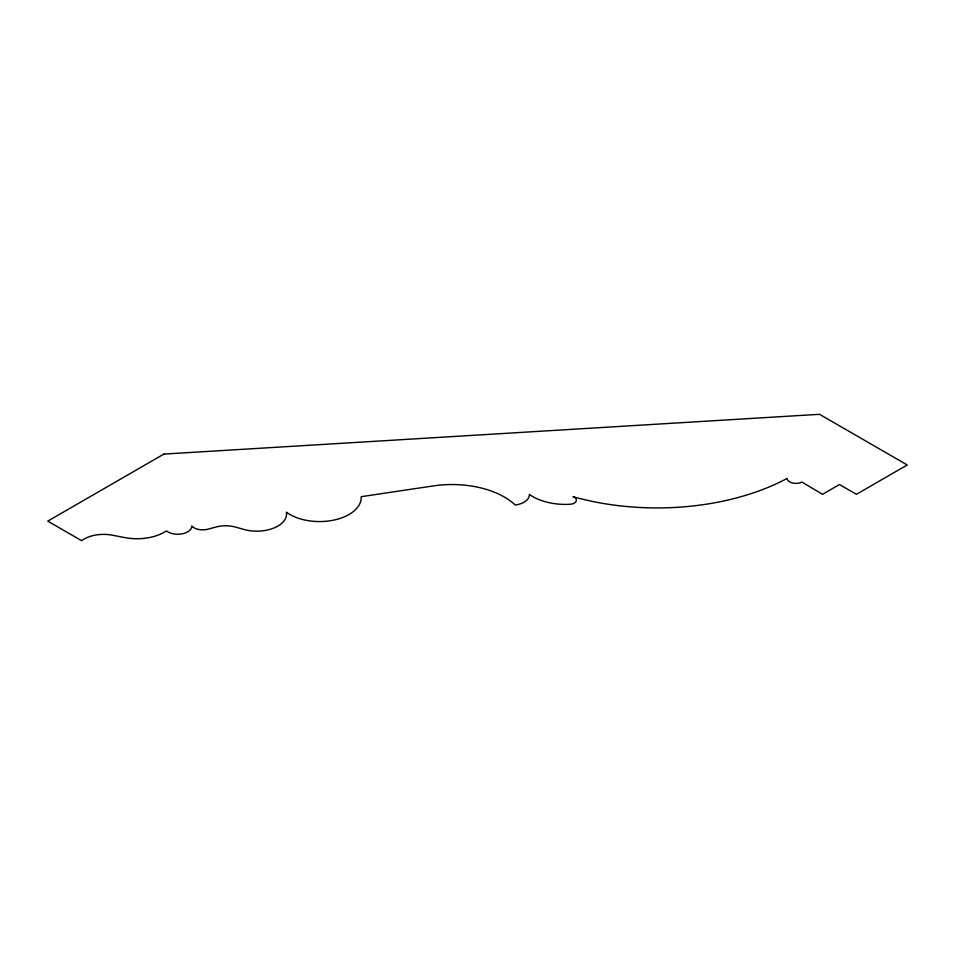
<?xml version="1.0" encoding="UTF-8"?>
<svg xmlns="http://www.w3.org/2000/svg" width="955" height="955" viewBox="0 0 955 955"><rect width="100%" height="100%" fill="white"/><g stroke="black" fill="none" stroke-linecap="round" stroke-linejoin="round"><path stroke-width="1.43" d="M163.866 454.091L47.75 521.132L81.641 540.697A27.492 15.865 0 0 1 112.296 535.182L124.83 537.593A38.546 22.252 0 0 0 166.361 530.908A14.05 8.117 0 0 0 182.166 533.833A14.05 8.117 0 0 0 191.776 526.026A12.308 7.103 0 0 0 207.904 529.201L216.033 527.017A22.836 13.179 0 0 1 235.682 527.124L245.28 529.834A29.82 17.214 0 0 0 286.404 512.167A41.757 24.114 0 0 0 333.593 520.153A41.757 24.114 0 0 0 361.217 496.672L435.54 485.594A74.251 42.868 0 0 1 515.306 505.04A18.443 10.648 0 0 0 529.38 494.427A46.461 26.824 0 0 0 569.908 504.288A7.151 4.13 0 0 0 576.199 501.124A7.151 4.13 0 0 0 573.024 496.672A190.94 110.243 0 0 0 787.099 478.419A8.81 5.085 0 0 0 792.459 482.991A8.81 5.085 0 0 0 801.878 482.048L822.53 494.308L839.469 484.531L856.42 494.308L907.25 464.966L819.509 414.303L163.866 454.091"/></g></svg>
